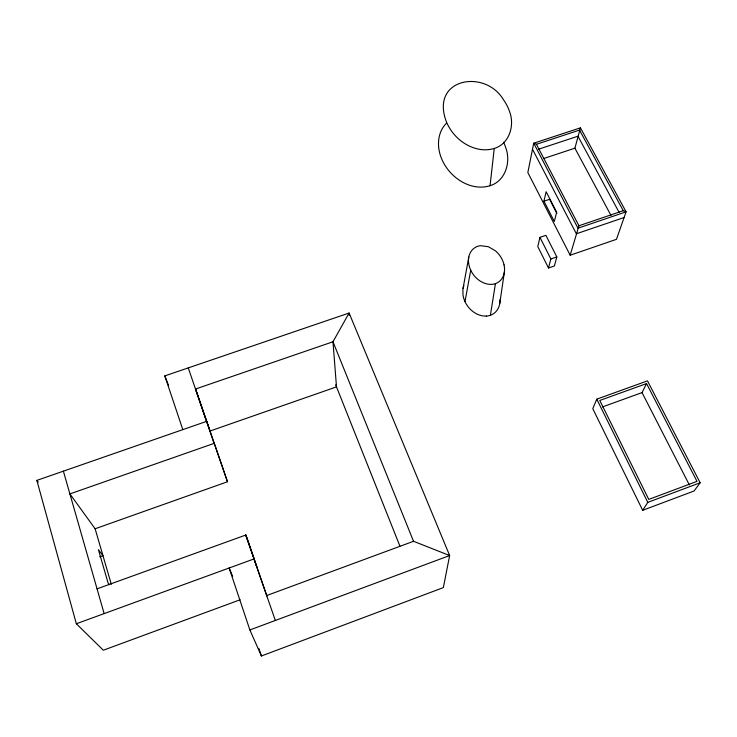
<?xml version="1.0" encoding="UTF-8"?>
<svg xmlns="http://www.w3.org/2000/svg" width="737" height="737" viewBox="0 0 737 737"><rect width="100%" height="100%" fill="white"/><g stroke="black" fill="none" stroke-linecap="round" stroke-linejoin="round"><path stroke-width="1.11" d="M504.053 264.905A29.977 26.246 6.8 0 0 499.032 254.532L498.378 253.74A26.55 23.225 7 0 0 495.393 250.801L488.345 246.702L480.552 245.697A12.851 11.193 7.1 0 0 477.65 246.342A12.851 11.193 7.1 0 0 475.024 247.568C470.796 250.119 468.557 255.113 468.474 259.949A26.532 23.105 8 0 0 468.741 263.828L468.916 264.786A29.95 26.071 8.2 0 0 473.827 275.251L474.481 276.053A26.541 23.133 8.1 0 0 477.465 279.047C481.574 282.557 487.019 284.897 492.491 284.298A12.944 11.331 8 0 0 495.439 283.634A12.944 11.331 8 0 0 498.092 282.372C502.358 279.756 504.55 274.661 504.559 269.779A26.569 23.252 7 0 0 504.246 265.882L504.062 264.915M446.447 123.263C438.239 131.26 436.848 144.019 440.136 154.577A57.956 48.264 5.6 0 0 446.143 167.106C455.429 180.924 473.329 190.911 490.05 185.724L494.251 148.441C509.414 143.945 514.942 125.299 509.534 111.517A57.062 47.279 3.2 0 0 503.362 99.578C485.443 69.518 432.757 77.68 445.194 118.353A56.887 46.689 5.3 0 0 451.118 130.467C460.349 143.918 477.898 153.443 494.251 148.441M486.337 316.09A13.883 12.299 8.5 0 0 493.891 313.465C498.203 310.415 500.211 304.943 499.99 299.793M499.723 303.718L504.44 271.704M468.778 257.112L462.91 289.245L463.002 295.141A29.581 26.071 8.7 0 0 464.992 301.608A29.397 25.906 8.7 0 0 469.414 308.315C473.688 313.032 479.888 316.431 486.392 316.072M490.381 315.279L495.439 283.634M464.983 301.608L470.731 270.221M463.057 288.296L463.813 285.56M543.934 201.192L546.126 191.703L556.675 212.173L554.325 221.478L543.934 201.192L549.572 199.294L556.868 213.472M539.963 237.351L537.78 246.573L548.503 267.992L554.39 265.965L556.822 256.937L545.887 235.333L539.963 237.351L550.861 258.982L548.503 267.992M610.991 215.434L574.906 148.183L580.443 127.842L626.091 211.832L616.464 239.332L570.171 255.223L527.839 172.541L533.717 143.208L580.443 127.842M570.171 255.223L578.932 225.771L536.435 144.277L533.717 143.208L577.974 228.212L626.091 211.832L623.253 210.699L579.522 130.099L536.435 144.277M596.777 399.168L592.778 408.694L642.673 510.308L694.07 490.999L700.15 482.753L647.491 380.863L596.777 399.168L647.786 502.376L642.673 510.308M602.461 406.925L642.038 392.591L646.552 383.581L696.999 481.353L648.772 499.419L599.78 400.467L646.552 383.581M490.05 185.724C505.646 180.97 511.128 161.744 505.693 147.557A58.131 48.891 3.4 0 0 503.546 142.223M232.643 576.27L229.143 568.006L249.88 629.951L261.405 655.985L443.352 587.601L449.644 555.541L349.098 313.032L164.812 375.898L182.813 429.634M647.786 502.376L700.15 482.753M249.88 629.951L449.644 555.541L413.54 541.29L266.683 595.542M240.105 599.78L103.318 650.227L76.335 623.751L36.85 480.386L206.692 421.334L214.052 443.398M76.335 623.751L254.118 558.895L245.651 535.08M97.054 588.845L245.882 534.998L266.905 596.086M99.744 556.84L102.968 555.689L98.408 549.655L108.136 583.133L109.408 584.717M95.119 528.77L227.484 481.749L214.274 443.324L69.904 493.91L95.119 528.77L111.305 584.284M227.484 481.749L195.545 389.016L332.977 341.775L349.098 313.032L349.209 315.316M550.861 258.982L556.822 256.937M578.932 225.771L623.253 210.699M624.11 217.507L576.362 233.786L532.501 149.261M543.593 158.556L574.906 148.183M538.406 149.261L577.955 136.216L619.126 212.376M36.85 480.386L38.241 482.173M642.038 392.591L689.362 484.937M413.54 541.29L332.977 341.775L336.505 386.888L209.999 431.034L195.545 389.016M335.667 384.806L399.896 546.08M164.812 375.898L168.589 385.515M253.952 558.95L275.343 620.462M245.882 534.998L256.872 567.002M188.267 367.892L206.535 421.389M258.871 648.459L261.405 655.985M63.391 471.164L104.138 613.608"/></g></svg>
